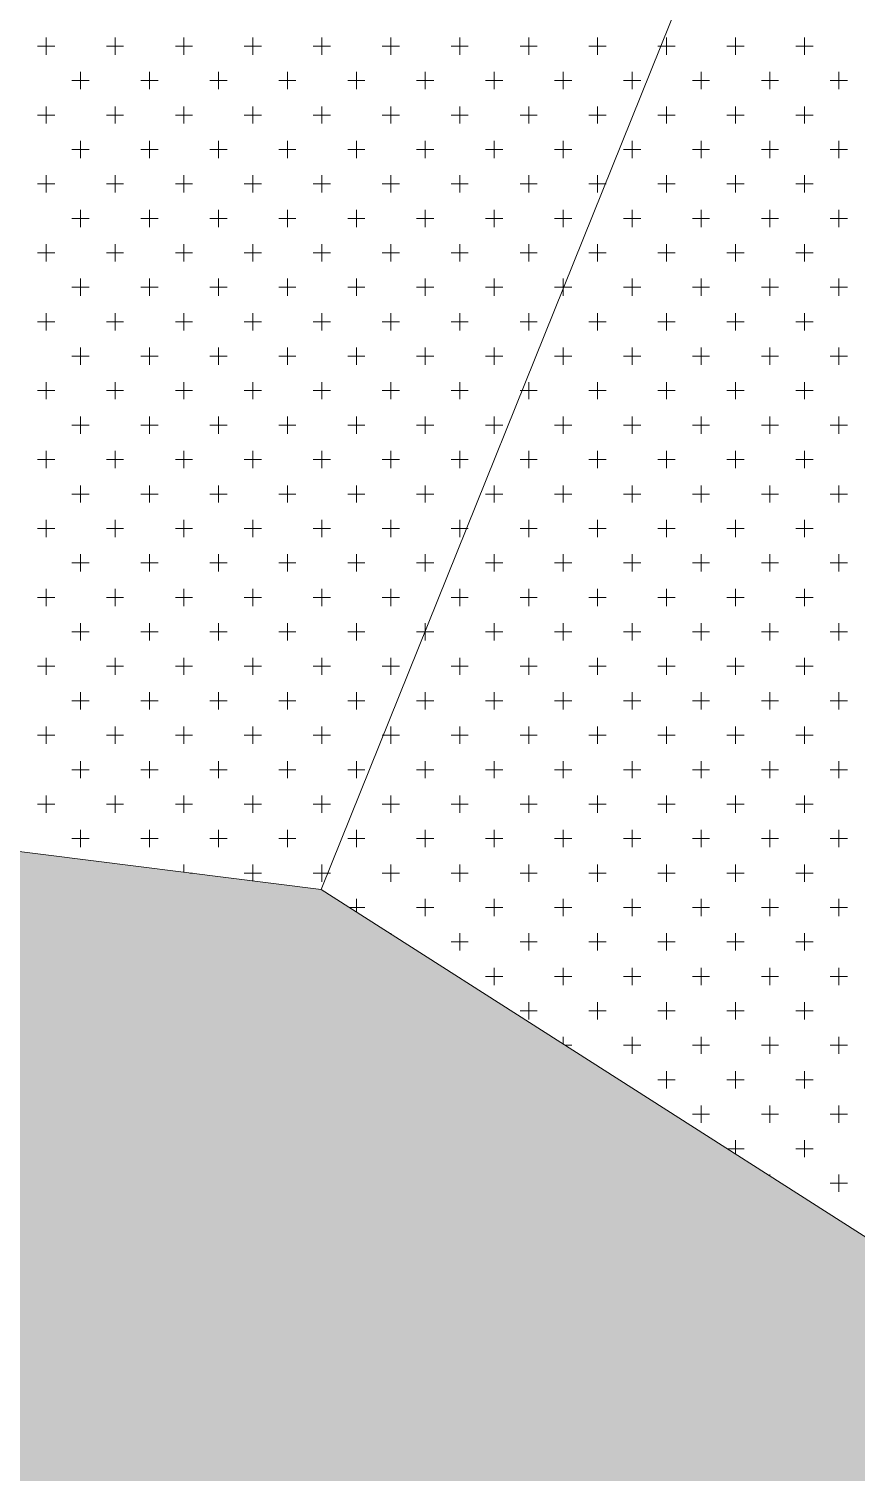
# Model space of a CAD drawing. Header units: metres. Extents: x 476631 to 477421, y 4483749 to 4484052.
# Drawn here: x 477063.91 to 477079.15, y 4483897.95 to 4483924.55 of the extents above; entities that cross this region are included whole.
import ezdxf

# ---------------------------------------------------------------- set-up
doc = ezdxf.new("R2010")
doc.units = ezdxf.units.M
for name, color, linetype, lineweight in [('M2', 1, 'Continuous', 25), ('PL_PARK', 97, 'Continuous', 0), ('PL_SAĞLIK', 150, 'Continuous', 0)]:
    doc.layers.add(name, color=color, linetype=linetype, lineweight=lineweight)

msp = doc.modelspace()

# ---------------------------------------------------------------- hatches: boundary and pattern name
at = {"layer": 'M2', "true_color": 0x636466}
h = msp.add_hatch(color=251, dxfattribs=at)
h.dxf.hatch_style = 1
h.paths.add_polyline_path([(477069.294, 4483908.685), (477051.509, 4483910.926), (477035.628, 4483907.099), (477020.976, 4483903.31), (477032.039, 4483895.946), (477032.122, 4483895.966), (477032.124, 4483895.969), (477052.074, 4483900.775), (477059.816, 4483899.8)])
h = msp.add_hatch(color=251, dxfattribs=at)
h.dxf.hatch_style = 1
h.paths.add_polyline_path([(477085.863, 4483898.107), (477069.294, 4483908.685), (477059.816, 4483899.8), (477060.732, 4483897.862), (477067.557, 4483895.559), (477070.319, 4483896.168), (477078.309, 4483891.066), (477086.191, 4483876.57), (477094.387, 4483882.428), (477094.387, 4483882.428), (477094.387, 4483882.428)])

# ---------------------------------------------------------------- linework, layer by layer
at = {"layer": 'PL_PARK', "color": 3}
for p, q in [((477092.721, 4483966.873), (477069.294, 4483908.685)), ((477069.294, 4483908.685), (477051.509, 4483910.926))]:
    msp.add_line(p, q, dxfattribs=at)
at = {"layer": 'PL_PARK', "color": 3, "linetype": 'Continuous'}
for p, q in [((477064.229, 4483924.071), (477064.229, 4483924.389)), ((477065.499, 4483924.071), (477065.499, 4483924.389)), ((477066.769, 4483924.071), (477066.769, 4483924.389)), ((477068.039, 4483924.071), (477068.039, 4483924.389)), ((477069.309, 4483924.071), (477069.309, 4483924.389)), ((477070.579, 4483924.071), (477070.579, 4483924.389)), ((477071.849, 4483924.071), (477071.849, 4483924.389)), ((477073.119, 4483924.071), (477073.119, 4483924.389)), ((477074.389, 4483924.071), (477074.389, 4483924.389)), ((477064.07, 4483924.23), (477064.388, 4483924.23)), ((477065.34, 4483924.23), (477065.657, 4483924.23)), ((477066.61, 4483924.23), (477066.927, 4483924.23)), ((477067.88, 4483924.23), (477068.198, 4483924.23)), ((477069.15, 4483924.23), (477069.468, 4483924.23)), ((477070.42, 4483924.23), (477070.737, 4483924.23)), ((477071.69, 4483924.23), (477072.007, 4483924.23)), ((477072.96, 4483924.23), (477073.277, 4483924.23)), ((477074.23, 4483924.23), (477074.547, 4483924.23)), ((477075.5, 4483924.23), (477075.553, 4483924.23)), ((477064.705, 4483923.595), (477065.022, 4483923.595)), ((477064.864, 4483923.436), (477064.864, 4483923.754)), ((477065.975, 4483923.595), (477066.292, 4483923.595)), ((477066.134, 4483923.436), (477066.134, 4483923.754)), ((477067.245, 4483923.595), (477067.562, 4483923.595)), ((477067.404, 4483923.436), (477067.404, 4483923.754)), ((477068.515, 4483923.595), (477068.832, 4483923.595)), ((477068.674, 4483923.436), (477068.674, 4483923.754)), ((477069.785, 4483923.595), (477070.102, 4483923.595)), ((477069.944, 4483923.436), (477069.944, 4483923.754)), ((477071.055, 4483923.595), (477071.372, 4483923.595)), ((477071.214, 4483923.436), (477071.214, 4483923.754)), ((477072.325, 4483923.595), (477072.642, 4483923.595)), ((477072.484, 4483923.436), (477072.484, 4483923.754)), ((477073.595, 4483923.595), (477073.912, 4483923.595)), ((477073.754, 4483923.436), (477073.754, 4483923.754)), ((477074.865, 4483923.595), (477075.182, 4483923.595)), ((477075.024, 4483923.436), (477075.024, 4483923.754)), ((477064.229, 4483922.801), (477064.229, 4483923.119)), ((477065.499, 4483922.801), (477065.499, 4483923.119)), ((477066.769, 4483922.801), (477066.769, 4483923.119)), ((477068.039, 4483922.801), (477068.039, 4483923.119)), ((477069.309, 4483922.801), (477069.309, 4483923.119)), ((477070.579, 4483922.801), (477070.579, 4483923.119)), ((477071.849, 4483922.801), (477071.849, 4483923.119)), ((477073.119, 4483922.801), (477073.119, 4483923.119)), ((477074.389, 4483922.801), (477074.389, 4483923.119)), ((477064.07, 4483922.96), (477064.388, 4483922.96)), ((477065.34, 4483922.96), (477065.657, 4483922.96)), ((477066.61, 4483922.96), (477066.927, 4483922.96)), ((477067.88, 4483922.96), (477068.198, 4483922.96)), ((477069.15, 4483922.96), (477069.468, 4483922.96)), ((477070.42, 4483922.96), (477070.737, 4483922.96)), ((477071.69, 4483922.96), (477072.007, 4483922.96)), ((477072.96, 4483922.96), (477073.277, 4483922.96)), ((477074.23, 4483922.96), (477074.547, 4483922.96)), ((477064.705, 4483922.325), (477065.022, 4483922.325)), ((477064.864, 4483922.166), (477064.864, 4483922.484)), ((477065.975, 4483922.325), (477066.292, 4483922.325)), ((477066.134, 4483922.166), (477066.134, 4483922.484)), ((477067.245, 4483922.325), (477067.562, 4483922.325)), ((477067.404, 4483922.166), (477067.404, 4483922.484)), ((477068.515, 4483922.325), (477068.832, 4483922.325)), ((477068.674, 4483922.166), (477068.674, 4483922.484)), ((477069.785, 4483922.325), (477070.102, 4483922.325)), ((477069.944, 4483922.166), (477069.944, 4483922.484)), ((477071.055, 4483922.325), (477071.372, 4483922.325)), ((477071.214, 4483922.166), (477071.214, 4483922.484)), ((477072.325, 4483922.325), (477072.642, 4483922.325)), ((477072.484, 4483922.166), (477072.484, 4483922.484)), ((477073.595, 4483922.325), (477073.912, 4483922.325)), ((477073.754, 4483922.166), (477073.754, 4483922.484)), ((477064.229, 4483921.531), (477064.229, 4483921.849)), ((477065.499, 4483921.531), (477065.499, 4483921.849)), ((477066.769, 4483921.531), (477066.769, 4483921.849)), ((477068.039, 4483921.531), (477068.039, 4483921.849)), ((477069.309, 4483921.531), (477069.309, 4483921.849)), ((477070.579, 4483921.531), (477070.579, 4483921.849)), ((477071.849, 4483921.531), (477071.849, 4483921.849)), ((477073.119, 4483921.531), (477073.119, 4483921.849)), ((477074.389, 4483921.531), (477074.389, 4483921.849)), ((477064.07, 4483921.69), (477064.388, 4483921.69)), ((477065.34, 4483921.69), (477065.657, 4483921.69)), ((477066.61, 4483921.69), (477066.927, 4483921.69)), ((477067.88, 4483921.69), (477068.198, 4483921.69)), ((477069.15, 4483921.69), (477069.468, 4483921.69)), ((477070.42, 4483921.69), (477070.737, 4483921.69)), ((477071.69, 4483921.69), (477072.007, 4483921.69)), ((477072.96, 4483921.69), (477073.277, 4483921.69)), ((477074.23, 4483921.69), (477074.53, 4483921.69)), ((477064.864, 4483920.896), (477064.864, 4483921.214)), ((477066.134, 4483920.896), (477066.134, 4483921.214)), ((477067.404, 4483920.896), (477067.404, 4483921.214)), ((477068.674, 4483920.896), (477068.674, 4483921.214)), ((477069.944, 4483920.896), (477069.944, 4483921.214)), ((477071.214, 4483920.896), (477071.214, 4483921.214)), ((477072.484, 4483920.896), (477072.484, 4483921.214)), ((477073.754, 4483920.896), (477073.754, 4483921.214)), ((477064.705, 4483921.055), (477065.022, 4483921.055)), ((477065.975, 4483921.055), (477066.292, 4483921.055)), ((477067.245, 4483921.055), (477067.562, 4483921.055)), ((477068.515, 4483921.055), (477068.832, 4483921.055)), ((477069.785, 4483921.055), (477070.102, 4483921.055)), ((477071.055, 4483921.055), (477071.372, 4483921.055)), ((477072.325, 4483921.055), (477072.642, 4483921.055)), ((477073.595, 4483921.055), (477073.912, 4483921.055)), ((477064.07, 4483920.42), (477064.388, 4483920.42)), ((477064.229, 4483920.261), (477064.229, 4483920.579)), ((477065.34, 4483920.42), (477065.657, 4483920.42)), ((477065.499, 4483920.261), (477065.499, 4483920.579)), ((477066.61, 4483920.42), (477066.927, 4483920.42)), ((477066.769, 4483920.261), (477066.769, 4483920.579)), ((477067.88, 4483920.42), (477068.198, 4483920.42)), ((477068.039, 4483920.261), (477068.039, 4483920.579)), ((477069.15, 4483920.42), (477069.468, 4483920.42)), ((477069.309, 4483920.261), (477069.309, 4483920.579)), ((477070.42, 4483920.42), (477070.737, 4483920.42)), ((477070.579, 4483920.261), (477070.579, 4483920.579)), ((477071.69, 4483920.42), (477072.007, 4483920.42)), ((477071.849, 4483920.261), (477071.849, 4483920.579)), ((477072.96, 4483920.42), (477073.277, 4483920.42)), ((477073.119, 4483920.261), (477073.119, 4483920.579)), ((477064.864, 4483919.626), (477064.864, 4483919.944)), ((477066.134, 4483919.626), (477066.134, 4483919.944)), ((477067.404, 4483919.626), (477067.404, 4483919.944)), ((477068.674, 4483919.626), (477068.674, 4483919.944)), ((477069.944, 4483919.626), (477069.944, 4483919.944)), ((477071.214, 4483919.626), (477071.214, 4483919.944)), ((477072.484, 4483919.626), (477072.484, 4483919.944)), ((477073.754, 4483919.762), (477073.754, 4483919.944)), ((477064.705, 4483919.785), (477065.022, 4483919.785)), ((477065.975, 4483919.785), (477066.292, 4483919.785)), ((477067.245, 4483919.785), (477067.562, 4483919.785)), ((477068.515, 4483919.785), (477068.832, 4483919.785)), ((477069.785, 4483919.785), (477070.102, 4483919.785)), ((477071.055, 4483919.785), (477071.372, 4483919.785)), ((477072.325, 4483919.785), (477072.642, 4483919.785)), ((477073.595, 4483919.785), (477073.763, 4483919.785)), ((477064.07, 4483919.15), (477064.388, 4483919.15)), ((477064.229, 4483918.991), (477064.229, 4483919.309)), ((477065.34, 4483919.15), (477065.657, 4483919.15)), ((477065.499, 4483918.991), (477065.499, 4483919.309)), ((477066.61, 4483919.15), (477066.927, 4483919.15)), ((477066.769, 4483918.991), (477066.769, 4483919.309)), ((477067.88, 4483919.15), (477068.198, 4483919.15)), ((477068.039, 4483918.991), (477068.039, 4483919.309)), ((477069.15, 4483919.15), (477069.468, 4483919.15)), ((477069.309, 4483918.991), (477069.309, 4483919.309)), ((477070.42, 4483919.15), (477070.737, 4483919.15)), ((477070.579, 4483918.991), (477070.579, 4483919.309)), ((477071.69, 4483919.15), (477072.007, 4483919.15)), ((477071.849, 4483918.991), (477071.849, 4483919.309)), ((477072.96, 4483919.15), (477073.277, 4483919.15)), ((477073.119, 4483918.991), (477073.119, 4483919.309)), ((477064.864, 4483918.356), (477064.864, 4483918.674)), ((477066.134, 4483918.356), (477066.134, 4483918.674)), ((477067.404, 4483918.356), (477067.404, 4483918.674)), ((477068.674, 4483918.356), (477068.674, 4483918.674)), ((477069.944, 4483918.356), (477069.944, 4483918.674)), ((477071.214, 4483918.356), (477071.214, 4483918.674)), ((477072.484, 4483918.356), (477072.484, 4483918.674)), ((477064.705, 4483918.515), (477065.022, 4483918.515)), ((477065.975, 4483918.515), (477066.292, 4483918.515)), ((477067.245, 4483918.515), (477067.562, 4483918.515)), ((477068.515, 4483918.515), (477068.832, 4483918.515)), ((477069.785, 4483918.515), (477070.102, 4483918.515)), ((477071.055, 4483918.515), (477071.372, 4483918.515)), ((477072.325, 4483918.515), (477072.642, 4483918.515)), ((477064.229, 4483917.721), (477064.229, 4483918.039)), ((477065.499, 4483917.721), (477065.499, 4483918.039)), ((477066.769, 4483917.721), (477066.769, 4483918.039)), ((477068.039, 4483917.721), (477068.039, 4483918.039)), ((477069.309, 4483917.721), (477069.309, 4483918.039)), ((477070.579, 4483917.721), (477070.579, 4483918.039)), ((477071.849, 4483917.721), (477071.849, 4483918.039)), ((477064.07, 4483917.88), (477064.388, 4483917.88)), ((477065.34, 4483917.88), (477065.657, 4483917.88)), ((477066.61, 4483917.88), (477066.927, 4483917.88)), ((477067.88, 4483917.88), (477068.198, 4483917.88)), ((477069.15, 4483917.88), (477069.468, 4483917.88)), ((477070.42, 4483917.88), (477070.737, 4483917.88)), ((477071.69, 4483917.88), (477072.007, 4483917.88)), ((477072.96, 4483917.88), (477072.996, 4483917.88)), ((477064.705, 4483917.245), (477065.022, 4483917.245)), ((477064.864, 4483917.086), (477064.864, 4483917.404)), ((477065.975, 4483917.245), (477066.292, 4483917.245)), ((477066.134, 4483917.086), (477066.134, 4483917.404)), ((477067.245, 4483917.245), (477067.562, 4483917.245)), ((477067.404, 4483917.086), (477067.404, 4483917.404)), ((477068.515, 4483917.245), (477068.832, 4483917.245)), ((477068.674, 4483917.086), (477068.674, 4483917.404)), ((477069.785, 4483917.245), (477070.102, 4483917.245)), ((477069.944, 4483917.086), (477069.944, 4483917.404)), ((477071.055, 4483917.245), (477071.372, 4483917.245)), ((477071.214, 4483917.086), (477071.214, 4483917.404)), ((477072.325, 4483917.245), (477072.642, 4483917.245)), ((477072.484, 4483917.086), (477072.484, 4483917.404)), ((477064.229, 4483916.451), (477064.229, 4483916.769)), ((477065.499, 4483916.451), (477065.499, 4483916.769)), ((477066.769, 4483916.451), (477066.769, 4483916.769)), ((477068.039, 4483916.451), (477068.039, 4483916.769)), ((477069.309, 4483916.451), (477069.309, 4483916.769)), ((477070.579, 4483916.451), (477070.579, 4483916.769)), ((477071.849, 4483916.451), (477071.849, 4483916.769)), ((477064.07, 4483916.61), (477064.388, 4483916.61)), ((477065.34, 4483916.61), (477065.657, 4483916.61)), ((477066.61, 4483916.61), (477066.927, 4483916.61)), ((477067.88, 4483916.61), (477068.198, 4483916.61)), ((477069.15, 4483916.61), (477069.468, 4483916.61)), ((477070.42, 4483916.61), (477070.737, 4483916.61)), ((477071.69, 4483916.61), (477072.007, 4483916.61)), ((477064.705, 4483915.975), (477065.022, 4483915.975)), ((477064.864, 4483915.816), (477064.864, 4483916.134)), ((477065.975, 4483915.975), (477066.292, 4483915.975)), ((477066.134, 4483915.816), (477066.134, 4483916.134)), ((477067.245, 4483915.975), (477067.562, 4483915.975)), ((477067.404, 4483915.816), (477067.404, 4483916.134)), ((477068.515, 4483915.975), (477068.832, 4483915.975)), ((477068.674, 4483915.816), (477068.674, 4483916.134)), ((477069.785, 4483915.975), (477070.102, 4483915.975)), ((477069.944, 4483915.816), (477069.944, 4483916.134)), ((477071.055, 4483915.975), (477071.372, 4483915.975)), ((477071.214, 4483915.816), (477071.214, 4483916.134)), ((477064.229, 4483915.181), (477064.229, 4483915.499)), ((477065.499, 4483915.181), (477065.499, 4483915.499)), ((477066.769, 4483915.181), (477066.769, 4483915.499)), ((477068.039, 4483915.181), (477068.039, 4483915.499)), ((477069.309, 4483915.181), (477069.309, 4483915.499)), ((477070.579, 4483915.181), (477070.579, 4483915.499)), ((477071.849, 4483915.181), (477071.849, 4483915.499)), ((477064.07, 4483915.34), (477064.388, 4483915.34)), ((477065.34, 4483915.34), (477065.657, 4483915.34)), ((477066.61, 4483915.34), (477066.927, 4483915.34)), ((477067.88, 4483915.34), (477068.198, 4483915.34)), ((477069.15, 4483915.34), (477069.468, 4483915.34)), ((477070.42, 4483915.34), (477070.737, 4483915.34)), ((477071.69, 4483915.34), (477071.974, 4483915.34)), ((477064.864, 4483914.546), (477064.864, 4483914.864)), ((477066.134, 4483914.546), (477066.134, 4483914.864)), ((477067.404, 4483914.546), (477067.404, 4483914.864)), ((477068.674, 4483914.546), (477068.674, 4483914.864)), ((477069.944, 4483914.546), (477069.944, 4483914.864)), ((477071.214, 4483914.546), (477071.214, 4483914.864)), ((477064.705, 4483914.705), (477065.022, 4483914.705)), ((477065.975, 4483914.705), (477066.292, 4483914.705)), ((477067.245, 4483914.705), (477067.562, 4483914.705)), ((477068.515, 4483914.705), (477068.832, 4483914.705)), ((477069.785, 4483914.705), (477070.102, 4483914.705)), ((477071.055, 4483914.705), (477071.372, 4483914.705)), ((477064.07, 4483914.07), (477064.388, 4483914.07)), ((477064.229, 4483913.911), (477064.229, 4483914.229)), ((477065.34, 4483914.07), (477065.657, 4483914.07)), ((477065.499, 4483913.911), (477065.499, 4483914.229)), ((477066.61, 4483914.07), (477066.927, 4483914.07)), ((477066.769, 4483913.911), (477066.769, 4483914.229)), ((477067.88, 4483914.07), (477068.198, 4483914.07)), ((477068.039, 4483913.911), (477068.039, 4483914.229)), ((477069.15, 4483914.07), (477069.468, 4483914.07)), ((477069.309, 4483913.911), (477069.309, 4483914.229)), ((477070.42, 4483914.07), (477070.737, 4483914.07)), ((477070.579, 4483913.911), (477070.579, 4483914.229)), ((477064.864, 4483913.276), (477064.864, 4483913.594)), ((477066.134, 4483913.276), (477066.134, 4483913.594)), ((477067.404, 4483913.276), (477067.404, 4483913.594)), ((477068.674, 4483913.276), (477068.674, 4483913.594)), ((477069.944, 4483913.276), (477069.944, 4483913.594)), ((477071.214, 4483913.453), (477071.214, 4483913.594)), ((477064.705, 4483913.435), (477065.022, 4483913.435)), ((477065.975, 4483913.435), (477066.292, 4483913.435)), ((477067.245, 4483913.435), (477067.562, 4483913.435)), ((477068.515, 4483913.435), (477068.832, 4483913.435)), ((477069.785, 4483913.435), (477070.102, 4483913.435)), ((477071.055, 4483913.435), (477071.207, 4483913.435)), ((477064.229, 4483912.641), (477064.229, 4483912.959)), ((477065.499, 4483912.641), (477065.499, 4483912.959)), ((477066.769, 4483912.641), (477066.769, 4483912.959)), ((477068.039, 4483912.641), (477068.039, 4483912.959)), ((477069.309, 4483912.641), (477069.309, 4483912.959)), ((477070.579, 4483912.641), (477070.579, 4483912.959)), ((477064.07, 4483912.8), (477064.388, 4483912.8)), ((477065.34, 4483912.8), (477065.657, 4483912.8)), ((477066.61, 4483912.8), (477066.927, 4483912.8)), ((477067.88, 4483912.8), (477068.198, 4483912.8)), ((477069.15, 4483912.8), (477069.468, 4483912.8)), ((477070.42, 4483912.8), (477070.737, 4483912.8)), ((477064.705, 4483912.165), (477065.022, 4483912.165)), ((477064.864, 4483912.006), (477064.864, 4483912.324)), ((477065.975, 4483912.165), (477066.292, 4483912.165)), ((477066.134, 4483912.006), (477066.134, 4483912.324)), ((477067.245, 4483912.165), (477067.562, 4483912.165)), ((477067.404, 4483912.006), (477067.404, 4483912.324)), ((477068.515, 4483912.165), (477068.832, 4483912.165)), ((477068.674, 4483912.006), (477068.674, 4483912.324)), ((477069.785, 4483912.165), (477070.102, 4483912.165)), ((477069.944, 4483912.006), (477069.944, 4483912.324)), ((477064.229, 4483911.371), (477064.229, 4483911.689)), ((477065.499, 4483911.371), (477065.499, 4483911.689)), ((477066.769, 4483911.371), (477066.769, 4483911.689)), ((477068.039, 4483911.371), (477068.039, 4483911.689)), ((477069.309, 4483911.371), (477069.309, 4483911.689)), ((477064.07, 4483911.53), (477064.388, 4483911.53)), ((477065.34, 4483911.53), (477065.657, 4483911.53)), ((477066.61, 4483911.53), (477066.927, 4483911.53)), ((477067.88, 4483911.53), (477068.198, 4483911.53)), ((477069.15, 4483911.53), (477069.468, 4483911.53)), ((477070.42, 4483911.53), (477070.44, 4483911.53)), ((477064.705, 4483910.895), (477065.022, 4483910.895)), ((477064.864, 4483910.736), (477064.864, 4483911.054)), ((477065.975, 4483910.895), (477066.292, 4483910.895)), ((477066.134, 4483910.736), (477066.134, 4483911.054)), ((477067.245, 4483910.895), (477067.562, 4483910.895)), ((477067.404, 4483910.736), (477067.404, 4483911.054)), ((477068.515, 4483910.895), (477068.832, 4483910.895)), ((477068.674, 4483910.736), (477068.674, 4483911.054)), ((477069.785, 4483910.895), (477070.102, 4483910.895)), ((477069.944, 4483910.736), (477069.944, 4483911.054)), ((477064.229, 4483910.101), (477064.229, 4483910.419)), ((477065.499, 4483910.101), (477065.499, 4483910.419)), ((477066.769, 4483910.101), (477066.769, 4483910.419)), ((477068.039, 4483910.101), (477068.039, 4483910.419)), ((477069.309, 4483910.101), (477069.309, 4483910.419)), ((477064.07, 4483910.26), (477064.388, 4483910.26)), ((477065.34, 4483910.26), (477065.657, 4483910.26)), ((477066.61, 4483910.26), (477066.927, 4483910.26)), ((477067.88, 4483910.26), (477068.198, 4483910.26)), ((477069.15, 4483910.26), (477069.468, 4483910.26)), ((477064.864, 4483909.466), (477064.864, 4483909.784)), ((477066.134, 4483909.466), (477066.134, 4483909.784)), ((477067.404, 4483909.466), (477067.404, 4483909.784)), ((477068.674, 4483909.466), (477068.674, 4483909.784)), ((477064.705, 4483909.625), (477065.022, 4483909.625)), ((477065.975, 4483909.625), (477066.292, 4483909.625)), ((477067.245, 4483909.625), (477067.562, 4483909.625)), ((477068.515, 4483909.625), (477068.832, 4483909.625)), ((477066.769, 4483909.004), (477066.769, 4483909.149)), ((477066.877, 4483908.99), (477066.927, 4483908.99)), ((477067.88, 4483908.99), (477068.198, 4483908.99)), ((477068.039, 4483908.844), (477068.039, 4483909.149)), ((477069.15, 4483908.99), (477069.417, 4483908.99)), ((477069.309, 4483908.831), (477069.309, 4483909.149))]:
    msp.add_line(p, q, dxfattribs=at)
at = {"layer": 'PL_SAĞLIK'}
for p, q in [((477069.294, 4483908.685), (477092.721, 4483966.873)), ((477085.863, 4483898.107), (477069.294, 4483908.685))]:
    msp.add_line(p, q, dxfattribs=at)
at = {"layer": 'PL_SAĞLIK', "linetype": 'Continuous'}
for p, q in [((477075.659, 4483924.071), (477075.659, 4483924.389)), ((477076.929, 4483924.071), (477076.929, 4483924.389)), ((477078.199, 4483924.071), (477078.199, 4483924.389)), ((477075.553, 4483924.23), (477075.817, 4483924.23)), ((477076.77, 4483924.23), (477077.087, 4483924.23)), ((477078.04, 4483924.23), (477078.357, 4483924.23)), ((477076.135, 4483923.595), (477076.452, 4483923.595)), ((477076.294, 4483923.436), (477076.294, 4483923.754)), ((477077.405, 4483923.595), (477077.722, 4483923.595)), ((477077.564, 4483923.436), (477077.564, 4483923.754)), ((477078.675, 4483923.595), (477078.992, 4483923.595)), ((477078.834, 4483923.436), (477078.834, 4483923.754)), ((477075.659, 4483922.801), (477075.659, 4483923.119)), ((477076.929, 4483922.801), (477076.929, 4483923.119)), ((477078.199, 4483922.801), (477078.199, 4483923.119)), ((477075.5, 4483922.96), (477075.817, 4483922.96)), ((477076.77, 4483922.96), (477077.087, 4483922.96)), ((477078.04, 4483922.96), (477078.357, 4483922.96)), ((477074.865, 4483922.325), (477075.182, 4483922.325)), ((477075.024, 4483922.166), (477075.024, 4483922.484)), ((477076.135, 4483922.325), (477076.452, 4483922.325)), ((477076.294, 4483922.166), (477076.294, 4483922.484)), ((477077.405, 4483922.325), (477077.722, 4483922.325)), ((477077.564, 4483922.166), (477077.564, 4483922.484)), ((477078.675, 4483922.325), (477078.992, 4483922.325)), ((477078.834, 4483922.166), (477078.834, 4483922.484)), ((477075.659, 4483921.531), (477075.659, 4483921.849)), ((477076.929, 4483921.531), (477076.929, 4483921.849)), ((477078.199, 4483921.531), (477078.199, 4483921.849)), ((477074.53, 4483921.69), (477074.547, 4483921.69)), ((477075.5, 4483921.69), (477075.817, 4483921.69)), ((477076.77, 4483921.69), (477077.087, 4483921.69)), ((477078.04, 4483921.69), (477078.357, 4483921.69)), ((477075.024, 4483920.896), (477075.024, 4483921.214)), ((477076.294, 4483920.896), (477076.294, 4483921.214)), ((477077.564, 4483920.896), (477077.564, 4483921.214)), ((477078.834, 4483920.896), (477078.834, 4483921.214)), ((477074.865, 4483921.055), (477075.182, 4483921.055)), ((477076.135, 4483921.055), (477076.452, 4483921.055)), ((477077.405, 4483921.055), (477077.722, 4483921.055)), ((477078.675, 4483921.055), (477078.992, 4483921.055)), ((477074.23, 4483920.42), (477074.547, 4483920.42)), ((477074.389, 4483920.261), (477074.389, 4483920.579)), ((477075.5, 4483920.42), (477075.817, 4483920.42)), ((477075.659, 4483920.261), (477075.659, 4483920.579)), ((477076.77, 4483920.42), (477077.087, 4483920.42)), ((477076.929, 4483920.261), (477076.929, 4483920.579)), ((477078.04, 4483920.42), (477078.357, 4483920.42)), ((477078.199, 4483920.261), (477078.199, 4483920.579)), ((477075.024, 4483919.626), (477075.024, 4483919.944)), ((477076.294, 4483919.626), (477076.294, 4483919.944)), ((477077.564, 4483919.626), (477077.564, 4483919.944)), ((477078.834, 4483919.626), (477078.834, 4483919.944)), ((477073.754, 4483919.626), (477073.754, 4483919.762)), ((477073.763, 4483919.785), (477073.912, 4483919.785)), ((477074.865, 4483919.785), (477075.182, 4483919.785)), ((477076.135, 4483919.785), (477076.452, 4483919.785)), ((477077.405, 4483919.785), (477077.722, 4483919.785)), ((477078.675, 4483919.785), (477078.992, 4483919.785)), ((477074.23, 4483919.15), (477074.547, 4483919.15)), ((477074.389, 4483918.991), (477074.389, 4483919.309)), ((477075.5, 4483919.15), (477075.817, 4483919.15)), ((477075.659, 4483918.991), (477075.659, 4483919.309)), ((477076.77, 4483919.15), (477077.087, 4483919.15)), ((477076.929, 4483918.991), (477076.929, 4483919.309)), ((477078.04, 4483919.15), (477078.357, 4483919.15)), ((477078.199, 4483918.991), (477078.199, 4483919.309)), ((477073.754, 4483918.356), (477073.754, 4483918.674)), ((477075.024, 4483918.356), (477075.024, 4483918.674)), ((477076.294, 4483918.356), (477076.294, 4483918.674)), ((477077.564, 4483918.356), (477077.564, 4483918.674)), ((477078.834, 4483918.356), (477078.834, 4483918.674)), ((477073.595, 4483918.515), (477073.912, 4483918.515)), ((477074.865, 4483918.515), (477075.182, 4483918.515)), ((477076.135, 4483918.515), (477076.452, 4483918.515)), ((477077.405, 4483918.515), (477077.722, 4483918.515)), ((477078.675, 4483918.515), (477078.992, 4483918.515)), ((477073.119, 4483917.721), (477073.119, 4483918.039)), ((477074.389, 4483917.721), (477074.389, 4483918.039)), ((477075.659, 4483917.721), (477075.659, 4483918.039)), ((477076.929, 4483917.721), (477076.929, 4483918.039)), ((477078.199, 4483917.721), (477078.199, 4483918.039)), ((477072.996, 4483917.88), (477073.277, 4483917.88)), ((477074.23, 4483917.88), (477074.547, 4483917.88)), ((477075.5, 4483917.88), (477075.817, 4483917.88)), ((477076.77, 4483917.88), (477077.087, 4483917.88)), ((477078.04, 4483917.88), (477078.357, 4483917.88)), ((477073.595, 4483917.245), (477073.912, 4483917.245)), ((477073.754, 4483917.086), (477073.754, 4483917.404)), ((477074.865, 4483917.245), (477075.182, 4483917.245)), ((477075.024, 4483917.086), (477075.024, 4483917.404)), ((477076.135, 4483917.245), (477076.452, 4483917.245)), ((477076.294, 4483917.086), (477076.294, 4483917.404)), ((477077.405, 4483917.245), (477077.722, 4483917.245)), ((477077.564, 4483917.086), (477077.564, 4483917.404)), ((477078.675, 4483917.245), (477078.992, 4483917.245)), ((477078.834, 4483917.086), (477078.834, 4483917.404)), ((477073.119, 4483916.451), (477073.119, 4483916.769)), ((477074.389, 4483916.451), (477074.389, 4483916.769)), ((477075.659, 4483916.451), (477075.659, 4483916.769)), ((477076.929, 4483916.451), (477076.929, 4483916.769)), ((477078.199, 4483916.451), (477078.199, 4483916.769)), ((477072.96, 4483916.61), (477073.277, 4483916.61)), ((477074.23, 4483916.61), (477074.547, 4483916.61)), ((477075.5, 4483916.61), (477075.817, 4483916.61)), ((477076.77, 4483916.61), (477077.087, 4483916.61)), ((477078.04, 4483916.61), (477078.357, 4483916.61)), ((477072.325, 4483915.975), (477072.642, 4483915.975)), ((477072.484, 4483915.816), (477072.484, 4483916.134)), ((477073.595, 4483915.975), (477073.912, 4483915.975)), ((477073.754, 4483915.816), (477073.754, 4483916.134)), ((477074.865, 4483915.975), (477075.182, 4483915.975)), ((477075.024, 4483915.816), (477075.024, 4483916.134)), ((477076.135, 4483915.975), (477076.452, 4483915.975)), ((477076.294, 4483915.816), (477076.294, 4483916.134)), ((477077.405, 4483915.975), (477077.722, 4483915.975)), ((477077.564, 4483915.816), (477077.564, 4483916.134)), ((477078.675, 4483915.975), (477078.992, 4483915.975)), ((477078.834, 4483915.816), (477078.834, 4483916.134)), ((477073.119, 4483915.181), (477073.119, 4483915.499)), ((477074.389, 4483915.181), (477074.389, 4483915.499)), ((477075.659, 4483915.181), (477075.659, 4483915.499)), ((477076.929, 4483915.181), (477076.929, 4483915.499)), ((477078.199, 4483915.181), (477078.199, 4483915.499)), ((477071.974, 4483915.34), (477072.007, 4483915.34)), ((477072.96, 4483915.34), (477073.277, 4483915.34)), ((477074.23, 4483915.34), (477074.547, 4483915.34)), ((477075.5, 4483915.34), (477075.817, 4483915.34)), ((477076.77, 4483915.34), (477077.087, 4483915.34)), ((477078.04, 4483915.34), (477078.357, 4483915.34)), ((477072.484, 4483914.546), (477072.484, 4483914.864)), ((477073.754, 4483914.546), (477073.754, 4483914.864)), ((477075.024, 4483914.546), (477075.024, 4483914.864)), ((477076.294, 4483914.546), (477076.294, 4483914.864)), ((477077.564, 4483914.546), (477077.564, 4483914.864)), ((477078.834, 4483914.546), (477078.834, 4483914.864)), ((477072.325, 4483914.705), (477072.642, 4483914.705)), ((477073.595, 4483914.705), (477073.912, 4483914.705)), ((477074.865, 4483914.705), (477075.182, 4483914.705)), ((477076.135, 4483914.705), (477076.452, 4483914.705)), ((477077.405, 4483914.705), (477077.722, 4483914.705)), ((477078.675, 4483914.705), (477078.992, 4483914.705)), ((477071.69, 4483914.07), (477072.007, 4483914.07)), ((477071.849, 4483913.911), (477071.849, 4483914.229)), ((477072.96, 4483914.07), (477073.277, 4483914.07)), ((477073.119, 4483913.911), (477073.119, 4483914.229)), ((477074.23, 4483914.07), (477074.547, 4483914.07)), ((477074.389, 4483913.911), (477074.389, 4483914.229)), ((477075.5, 4483914.07), (477075.817, 4483914.07)), ((477075.659, 4483913.911), (477075.659, 4483914.229)), ((477076.77, 4483914.07), (477077.087, 4483914.07)), ((477076.929, 4483913.911), (477076.929, 4483914.229)), ((477078.04, 4483914.07), (477078.357, 4483914.07)), ((477078.199, 4483913.911), (477078.199, 4483914.229)), ((477072.484, 4483913.276), (477072.484, 4483913.594)), ((477073.754, 4483913.276), (477073.754, 4483913.594)), ((477075.024, 4483913.276), (477075.024, 4483913.594)), ((477076.294, 4483913.276), (477076.294, 4483913.594)), ((477077.564, 4483913.276), (477077.564, 4483913.594)), ((477078.834, 4483913.276), (477078.834, 4483913.594)), ((477071.207, 4483913.435), (477071.372, 4483913.435)), ((477071.214, 4483913.276), (477071.214, 4483913.453)), ((477072.325, 4483913.435), (477072.642, 4483913.435)), ((477073.595, 4483913.435), (477073.912, 4483913.435)), ((477074.865, 4483913.435), (477075.182, 4483913.435)), ((477076.135, 4483913.435), (477076.452, 4483913.435)), ((477077.405, 4483913.435), (477077.722, 4483913.435)), ((477078.675, 4483913.435), (477078.992, 4483913.435)), ((477071.849, 4483912.641), (477071.849, 4483912.959)), ((477073.119, 4483912.641), (477073.119, 4483912.959)), ((477074.389, 4483912.641), (477074.389, 4483912.959)), ((477075.659, 4483912.641), (477075.659, 4483912.959)), ((477076.929, 4483912.641), (477076.929, 4483912.959)), ((477078.199, 4483912.641), (477078.199, 4483912.959)), ((477071.69, 4483912.8), (477072.007, 4483912.8)), ((477072.96, 4483912.8), (477073.277, 4483912.8)), ((477074.23, 4483912.8), (477074.547, 4483912.8)), ((477075.5, 4483912.8), (477075.817, 4483912.8)), ((477076.77, 4483912.8), (477077.087, 4483912.8)), ((477078.04, 4483912.8), (477078.357, 4483912.8)), ((477071.055, 4483912.165), (477071.372, 4483912.165)), ((477071.214, 4483912.006), (477071.214, 4483912.324)), ((477072.325, 4483912.165), (477072.642, 4483912.165)), ((477072.484, 4483912.006), (477072.484, 4483912.324)), ((477073.595, 4483912.165), (477073.912, 4483912.165)), ((477073.754, 4483912.006), (477073.754, 4483912.324)), ((477074.865, 4483912.165), (477075.182, 4483912.165)), ((477075.024, 4483912.006), (477075.024, 4483912.324)), ((477076.135, 4483912.165), (477076.452, 4483912.165)), ((477076.294, 4483912.006), (477076.294, 4483912.324)), ((477077.405, 4483912.165), (477077.722, 4483912.165)), ((477077.564, 4483912.006), (477077.564, 4483912.324)), ((477078.675, 4483912.165), (477078.992, 4483912.165)), ((477078.834, 4483912.006), (477078.834, 4483912.324)), ((477070.579, 4483911.371), (477070.579, 4483911.689)), ((477071.849, 4483911.371), (477071.849, 4483911.689)), ((477073.119, 4483911.371), (477073.119, 4483911.689)), ((477074.389, 4483911.371), (477074.389, 4483911.689)), ((477075.659, 4483911.371), (477075.659, 4483911.689)), ((477076.929, 4483911.371), (477076.929, 4483911.689)), ((477078.199, 4483911.371), (477078.199, 4483911.689)), ((477070.44, 4483911.53), (477070.737, 4483911.53)), ((477071.69, 4483911.53), (477072.007, 4483911.53)), ((477072.96, 4483911.53), (477073.277, 4483911.53)), ((477074.23, 4483911.53), (477074.547, 4483911.53)), ((477075.5, 4483911.53), (477075.817, 4483911.53)), ((477076.77, 4483911.53), (477077.087, 4483911.53)), ((477078.04, 4483911.53), (477078.357, 4483911.53)), ((477071.055, 4483910.895), (477071.372, 4483910.895)), ((477071.214, 4483910.736), (477071.214, 4483911.054)), ((477072.325, 4483910.895), (477072.642, 4483910.895)), ((477072.484, 4483910.736), (477072.484, 4483911.054)), ((477073.595, 4483910.895), (477073.912, 4483910.895)), ((477073.754, 4483910.736), (477073.754, 4483911.054)), ((477074.865, 4483910.895), (477075.182, 4483910.895)), ((477075.024, 4483910.736), (477075.024, 4483911.054)), ((477076.135, 4483910.895), (477076.452, 4483910.895)), ((477076.294, 4483910.736), (477076.294, 4483911.054)), ((477077.405, 4483910.895), (477077.722, 4483910.895)), ((477077.564, 4483910.736), (477077.564, 4483911.054)), ((477078.675, 4483910.895), (477078.992, 4483910.895)), ((477078.834, 4483910.736), (477078.834, 4483911.054)), ((477070.579, 4483910.101), (477070.579, 4483910.419)), ((477071.849, 4483910.101), (477071.849, 4483910.419)), ((477073.119, 4483910.101), (477073.119, 4483910.419)), ((477074.389, 4483910.101), (477074.389, 4483910.419)), ((477075.659, 4483910.101), (477075.659, 4483910.419)), ((477076.929, 4483910.101), (477076.929, 4483910.419)), ((477078.199, 4483910.101), (477078.199, 4483910.419)), ((477070.42, 4483910.26), (477070.737, 4483910.26)), ((477071.69, 4483910.26), (477072.007, 4483910.26)), ((477072.96, 4483910.26), (477073.277, 4483910.26)), ((477074.23, 4483910.26), (477074.547, 4483910.26)), ((477075.5, 4483910.26), (477075.817, 4483910.26)), ((477076.77, 4483910.26), (477077.087, 4483910.26)), ((477078.04, 4483910.26), (477078.357, 4483910.26)), ((477069.944, 4483909.466), (477069.944, 4483909.784)), ((477071.214, 4483909.466), (477071.214, 4483909.784)), ((477072.484, 4483909.466), (477072.484, 4483909.784)), ((477073.754, 4483909.466), (477073.754, 4483909.784)), ((477075.024, 4483909.466), (477075.024, 4483909.784)), ((477076.294, 4483909.466), (477076.294, 4483909.784)), ((477077.564, 4483909.466), (477077.564, 4483909.784)), ((477078.834, 4483909.466), (477078.834, 4483909.784)), ((477069.785, 4483909.625), (477070.102, 4483909.625)), ((477071.055, 4483909.625), (477071.372, 4483909.625)), ((477072.325, 4483909.625), (477072.642, 4483909.625)), ((477073.595, 4483909.625), (477073.912, 4483909.625)), ((477074.865, 4483909.625), (477075.182, 4483909.625)), ((477076.135, 4483909.625), (477076.452, 4483909.625)), ((477077.405, 4483909.625), (477077.722, 4483909.625)), ((477078.675, 4483909.625), (477078.992, 4483909.625)), ((477069.417, 4483908.99), (477069.468, 4483908.99)), ((477070.42, 4483908.99), (477070.737, 4483908.99)), ((477070.579, 4483908.831), (477070.579, 4483909.149)), ((477071.69, 4483908.99), (477072.007, 4483908.99)), ((477071.849, 4483908.831), (477071.849, 4483909.149)), ((477072.96, 4483908.99), (477073.277, 4483908.99)), ((477073.119, 4483908.831), (477073.119, 4483909.149)), ((477074.23, 4483908.99), (477074.547, 4483908.99)), ((477074.389, 4483908.831), (477074.389, 4483909.149)), ((477075.5, 4483908.99), (477075.817, 4483908.99)), ((477075.659, 4483908.831), (477075.659, 4483909.149)), ((477076.77, 4483908.99), (477077.087, 4483908.99)), ((477076.929, 4483908.831), (477076.929, 4483909.149)), ((477078.04, 4483908.99), (477078.357, 4483908.99)), ((477078.199, 4483908.831), (477078.199, 4483909.149)), ((477069.944, 4483908.271), (477069.944, 4483908.514)), ((477071.214, 4483908.196), (477071.214, 4483908.514)), ((477072.484, 4483908.196), (477072.484, 4483908.514)), ((477073.754, 4483908.196), (477073.754, 4483908.514)), ((477075.024, 4483908.196), (477075.024, 4483908.514)), ((477076.294, 4483908.196), (477076.294, 4483908.514)), ((477077.564, 4483908.196), (477077.564, 4483908.514)), ((477078.834, 4483908.196), (477078.834, 4483908.514)), ((477069.812, 4483908.355), (477070.102, 4483908.355)), ((477071.055, 4483908.355), (477071.372, 4483908.355)), ((477072.325, 4483908.355), (477072.642, 4483908.355)), ((477073.595, 4483908.355), (477073.912, 4483908.355)), ((477074.865, 4483908.355), (477075.182, 4483908.355)), ((477076.135, 4483908.355), (477076.452, 4483908.355)), ((477077.405, 4483908.355), (477077.722, 4483908.355)), ((477078.675, 4483908.355), (477078.992, 4483908.355)), ((477070.579, 4483907.865), (477070.579, 4483907.879)), ((477071.69, 4483907.72), (477072.007, 4483907.72)), ((477071.849, 4483907.561), (477071.849, 4483907.879)), ((477072.96, 4483907.72), (477073.277, 4483907.72)), ((477073.119, 4483907.561), (477073.119, 4483907.879)), ((477074.23, 4483907.72), (477074.547, 4483907.72)), ((477074.389, 4483907.561), (477074.389, 4483907.879)), ((477075.5, 4483907.72), (477075.817, 4483907.72)), ((477075.659, 4483907.561), (477075.659, 4483907.879)), ((477076.77, 4483907.72), (477077.087, 4483907.72)), ((477076.929, 4483907.561), (477076.929, 4483907.879)), ((477078.04, 4483907.72), (477078.357, 4483907.72)), ((477078.199, 4483907.561), (477078.199, 4483907.879)), ((477072.484, 4483906.926), (477072.484, 4483907.244)), ((477073.754, 4483906.926), (477073.754, 4483907.244)), ((477075.024, 4483906.926), (477075.024, 4483907.244)), ((477076.294, 4483906.926), (477076.294, 4483907.244)), ((477077.564, 4483906.926), (477077.564, 4483907.244)), ((477078.834, 4483906.926), (477078.834, 4483907.244)), ((477072.325, 4483907.085), (477072.642, 4483907.085)), ((477073.595, 4483907.085), (477073.912, 4483907.085)), ((477074.865, 4483907.085), (477075.182, 4483907.085)), ((477076.135, 4483907.085), (477076.452, 4483907.085)), ((477077.405, 4483907.085), (477077.722, 4483907.085)), ((477078.675, 4483907.085), (477078.992, 4483907.085)), ((477073.119, 4483906.291), (477073.119, 4483906.609)), ((477074.389, 4483906.291), (477074.389, 4483906.609)), ((477075.659, 4483906.291), (477075.659, 4483906.609)), ((477076.929, 4483906.291), (477076.929, 4483906.609)), ((477078.199, 4483906.291), (477078.199, 4483906.609)), ((477072.96, 4483906.45), (477073.277, 4483906.45)), ((477074.23, 4483906.45), (477074.547, 4483906.45)), ((477075.5, 4483906.45), (477075.817, 4483906.45)), ((477076.77, 4483906.45), (477077.087, 4483906.45)), ((477078.04, 4483906.45), (477078.357, 4483906.45)), ((477073.754, 4483905.838), (477073.754, 4483905.974)), ((477073.79, 4483905.815), (477073.912, 4483905.815)), ((477074.865, 4483905.815), (477075.182, 4483905.815)), ((477075.024, 4483905.656), (477075.024, 4483905.974)), ((477076.135, 4483905.815), (477076.452, 4483905.815)), ((477076.294, 4483905.656), (477076.294, 4483905.974)), ((477077.405, 4483905.815), (477077.722, 4483905.815)), ((477077.564, 4483905.656), (477077.564, 4483905.974)), ((477078.675, 4483905.815), (477078.992, 4483905.815)), ((477078.834, 4483905.656), (477078.834, 4483905.974)), ((477075.659, 4483905.021), (477075.659, 4483905.339)), ((477076.929, 4483905.021), (477076.929, 4483905.339)), ((477078.199, 4483905.021), (477078.199, 4483905.339)), ((477075.5, 4483905.18), (477075.817, 4483905.18)), ((477076.77, 4483905.18), (477077.087, 4483905.18)), ((477078.04, 4483905.18), (477078.357, 4483905.18)), ((477076.135, 4483904.545), (477076.452, 4483904.545)), ((477076.294, 4483904.386), (477076.294, 4483904.704)), ((477077.405, 4483904.545), (477077.722, 4483904.545)), ((477077.564, 4483904.386), (477077.564, 4483904.704)), ((477078.675, 4483904.545), (477078.992, 4483904.545)), ((477078.834, 4483904.386), (477078.834, 4483904.704)), ((477076.774, 4483903.91), (477077.087, 4483903.91)), ((477076.929, 4483903.811), (477076.929, 4483904.069)), ((477078.04, 4483903.91), (477078.357, 4483903.91)), ((477078.199, 4483903.751), (477078.199, 4483904.069)), ((477077.564, 4483903.406), (477077.564, 4483903.434)), ((477078.834, 4483903.116), (477078.834, 4483903.434)), ((477078.675, 4483903.275), (477078.992, 4483903.275))]:
    msp.add_line(p, q, dxfattribs=at)

doc.saveas('drawing.dxf')
